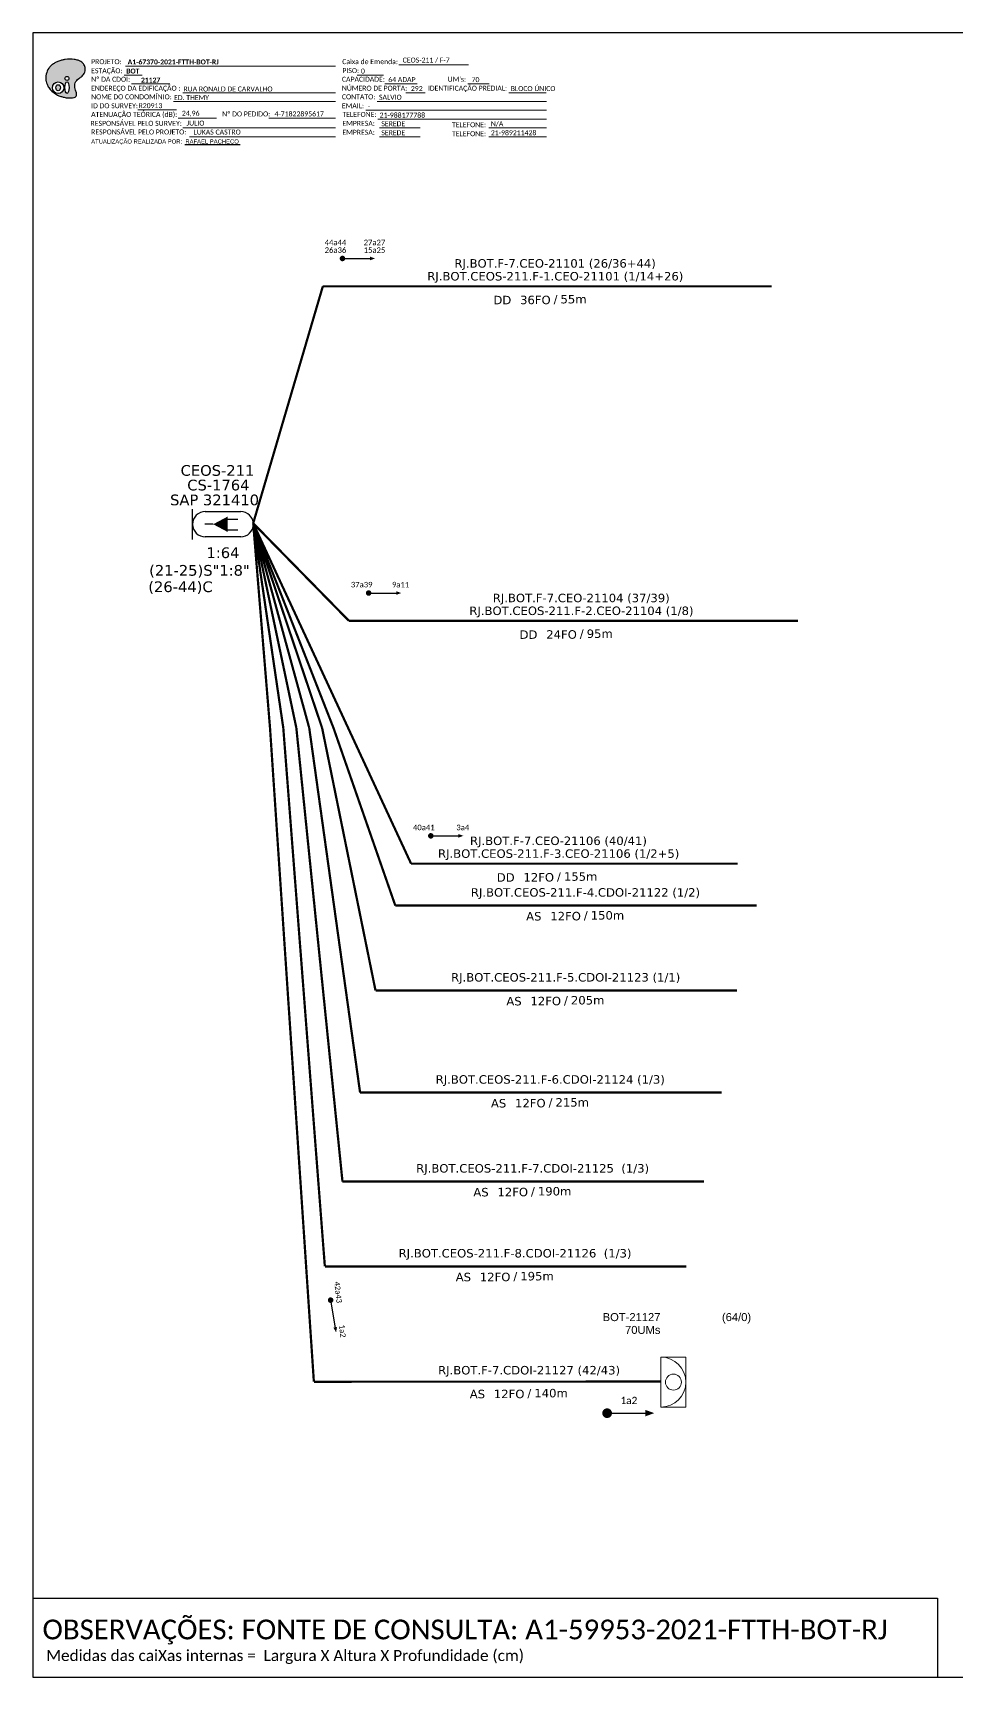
# Model space of a CAD drawing. Extents: x -89 to 1696, y 705 to 1299.
# Drawn here: x -89 to 244, y 705 to 1299 of the extents above; entities that cross this region are included whole.
import ezdxf
from ezdxf.enums import TextEntityAlignment as Align

# ---------------------------------------------------------------- set-up
doc = ezdxf.new("R2010")
doc.units = 0
for name, color, linetype, lineweight in [("20.0-LEGENDA DOS CDO'S", 1, 'Continuous', 0), ('20.1-CDO_INTERIOR', 1, 'Continuous', 0), ('40.1-ETIQUETAS', 1, 'Continuous', 20)]:
    doc.layers.add(name, color=color, linetype=linetype, lineweight=lineweight)
for name, color, linetype in [('20.4-CEOS', 1, 'Continuous'), ('CAP a instalar', 1, 'Continuous'), ('SETA', 7, 'Continuous')]:
    doc.layers.add(name, color=color, linetype=linetype)
doc.styles.add('ARIAL', font='arial.ttf')
doc.styles.add('siredit', font='verdana.ttf')
doc.styles.get("Standard").update_dxf_attribs({"font": 'arial.ttf'})
doc.styles.add('WMF-Calibri0', font='calibri.ttf')
doc.styles.add('WMF-Calibri1', font='calibrib.ttf')
doc.linetypes.add('FENCELINE1', pattern='A,0.25,-0.1,[133,ltypeshp.shx,S=0.1,R=0,X=-0.1,Y=0],-0.1,1', length=1.45)

# ---------------------------------------------------------------- blocks, each defined once
blk = doc.blocks.new('OI')
h = blk.add_hatch(color=40)
edge = h.paths.add_edge_path()
edge.add_spline(control_points=[(4.35, -0.67), (3.92, -0.99), (3.26, -1.5), (2.81, -2.59), (2.9, -3.5), (3.06, -4.27), (3.31, -4.85), (3.37, -5.39), (3.4, -5.88), (3.2, -6.4), (2.54, -6.61), (1.65, -6.63), (0.55, -6.67), (-0.56, -6.42), (-1.61, -6.14), (-2.77, -5.61), (-3.92, -4.77), (-4.89, -3.7), (-5.34, -2.65), (-5.6, -1.94), (-5.85, -0.96), (-5.71, 0.47), (-5.1, 2.02), (-4.14, 3.02), (-3.3, 3.61), (-2.37, 4.16), (-1.36, 4.44), (-0.56, 4.7), (0.79, 4.85), (2.24, 4.97), (3.79, 4.57), (4.67, 4.21), (5.44, 3.65), (5.76, 2.99), (6.03, 2.21), (6.01, 1.46), (5.72, 0.64), (5.31, 0.08), (4.88, -0.38), (4.51, -0.55), (4.35, -0.67)], knot_values=[0, 0, 0, 0, 1.60434, 2.417191, 3.427595, 4.282808, 4.776746, 5.304182, 5.888771, 6.258406, 6.858137, 7.79129, 8.986195, 10.124242, 11.187857, 12.242908, 13.953784, 15.414161, 16.515391, 17.349188, 17.675853, 19.552021, 21.515531, 22.568638, 23.63245, 24.621084, 25.782718, 26.745347, 27.142653, 29.870543, 31.004649, 31.921532, 32.709589, 33.801391, 34.042471, 35.192333, 35.971461, 36.628871, 37.254359, 37.836911, 37.836911, 37.836911, 37.836911], degree=3, periodic=0)
h.paths.add_polyline_path([(1.13, -0.87, -1), (-0.04, -0.87, -1)], flags=16)
edge = h.paths.add_edge_path(flags=16)
edge.add_ellipse((0.56, -3.59), major_axis=(-0.02, 1.71), ratio=0.361305, start_angle=0, end_angle=360)
h.paths.add_polyline_path([(-0.36, -3.62, -1), (-3.8, -3.62, -1)], flags=16)
edge = h.paths.add_edge_path(flags=0)
edge.add_ellipse((-2.08, -3.62), major_axis=(0, 0.885), ratio=0.758294, start_angle=0, end_angle=360)
at = {"color": 40}
for centre, radius in [((-2.08, -3.62), 1.72), ((0.54, -0.87), 0.587)]:
    blk.add_circle(centre, radius, dxfattribs=at)
blk.add_ellipse((-2.08, -3.62), major_axis=(0, 0.885), ratio=0.758294, start_param=-3.141592653589792, end_param=3.141592653589792, dxfattribs=at)
blk.add_ellipse((0.56, -3.59), major_axis=(-0.02, 1.71), ratio=0.361305, dxfattribs=at)
at = {"color": 40, "start_tangent": (-0.800898, -0.598801), "end_tangent": (-0.800898, -0.598801)}
blk.add_spline([(4.35, -0.67), (3.2, -1.78), (2.9, -2.54), (2.92, -3.55), (3.12, -4.38), (3.28, -4.85), (3.37, -5.37), (3.35, -5.95), (3.2, -6.29), (2.66, -6.55), (1.73, -6.63), (0.54, -6.62), (-0.58, -6.41), (-1.6, -6.11), (-2.56, -5.67), (-3.95, -4.67), (-4.89, -3.56), (-5.37, -2.56), (-5.64, -1.78), (-5.72, -1.46), (-5.63, 0.42), (-4.84, 2.22), (-4.13, 2.99), (-3.27, 3.62), (-2.4, 4.09), (-1.3, 4.47), (-0.37, 4.72), (0.02, 4.77), (2.75, 4.8), (3.85, 4.53), (4.69, 4.16), (5.31, 3.68), (5.85, 2.73), (5.93, 2.5), (5.94, 1.35), (5.67, 0.62), (5.29, 0.08), (4.84, -0.36), (4.35, -0.67)], degree=3, dxfattribs=at)
blk = doc.blocks.new('CARIMBO')
at = {"color": 7, "lineweight": 0}
for points in [[(35.66, -16.79), (111.64, -16.79)], [(134.48, -16.3), (159.61, -16.3)], [(35.15, -20.06), (41.7, -20.06)], [(37.81, -23.14), (51.75, -23.14)], [(119.43, -20.02), (128.92, -20.02)], [(129.48, -23.14), (141.1, -23.14)], [(159.42, -23.14), (167.09, -23.14)], [(52.97, -29.48), (111.64, -29.48)], [(56.38, -26.37), (111.64, -26.37)], [(126.6, -29.48), (187.83, -29.48)], [(137.07, -26.37), (144.01, -26.37)], [(174.24, -26.37), (187.8, -26.37)], [(40.13, -32.55), (54.07, -32.55)], [(54.67, -35.52), (68.61, -35.52)], [(122.56, -32.72), (187.83, -32.72)], [(56.38, -39.07), (111.64, -39.07)], [(126.84, -35.96), (187.83, -35.96)], [(127.45, -39.07), (142.25, -39.07)], [(167.06, -39.07), (187.83, -39.07)], [(58.87, -42.31), (111.64, -42.31)], [(127.45, -42.31), (142.25, -42.31)], [(167.06, -42.31), (187.83, -42.31)]]:
    blk.add_lwpolyline(points, dxfattribs=at)
at = {"color": 7, "xscale": 1.213923925163967, "yscale": 1.213923925163967, "zscale": 1.213923925163967, "rotation": 0.1532896023949059}
blk.add_blockref('OI', (13.86, -20.16), dxfattribs=at)
at = {"color": 7, "lineweight": 0, "style": 'WMF-Calibri0'}
for s, height, p in [('PROJETO:', 1.793, (23.26, -16.04)), ('ESTAÇÃO:', 1.793, (23.26, -19.32)), ('Caixa de Emenda:', 1.7927, (114.02, -16.04)), ('PISO:', 1.793, (114.09, -19.28)), ('ENDEREÇO DA EDIFICAÇÃO :', 1.7927, (23.26, -25.63)), ('Nº DA CDOI:', 1.7927, (23.26, -22.39)), ('CAPACIDADE:', 1.7927, (113.91, -22.39)), ('NÚMERO DE PORTA:', 1.7927, (113.91, -25.63)), ('IDENTIFICAÇÃO PREDIAL:', 1.7927, (144.99, -25.63)), ("UM's:", 1.793, (152.15, -22.39)), ('NOME DO CONDOMÍNIO:', 1.7927, (23.26, -28.74)), ('CONTATO:', 1.793, (113.91, -28.74)), ('ATENUAÇÃO TEÓRICA (dB):', 1.7927, (23.26, -35.09)), ('ID DO SURVEY:', 1.7927, (23.26, -31.97)), ('EMAIL:', 1.793, (113.91, -31.97)), ('TELEFONE:', 1.793, (114.09, -35.09)), ('RESPONSÁVEL PELO SURVEY:', 1.7927, (23.02, -38.32)), ('RESPONSÁVEL PELO PROJETO:', 1.7927, (23.26, -41.44)), ('EMPRESA:', 1.793, (114.09, -38.32)), ('EMPRESA:', 1.793, (114.09, -41.56)), ('TELEFONE:', 1.793, (153.7, -38.83)), ('TELEFONE:', 1.793, (153.7, -42.06))]:
    blk.add_text(s, height=height, dxfattribs=at).set_placement(p)
at = {"color": 7, "lineweight": 0, "flags": 8}
for tag, p, style in [('EST', (35.94, -19.41), 'WMF-Calibri1'), ('PROJ', (36.46, -16.13), 'WMF-Calibri1'), ('PISO_PTR', (120.78, -19.42), 'WMF-Calibri0'), ('CEOS-XX', (135.87, -15.46), 'WMF-Calibri0'), ('CAPAC.', (130.66, -22.52), 'WMF-Calibri0'), ("UC'S", (160.78, -22.54), 'WMF-Calibri0'), ('NOME_DO_COND.', (53.23, -29.02), 'WMF-Calibri0'), ('LOGRADOURO', (56.65, -25.91), 'WMF-Calibri0'), ('NOME_DO_CONTATO', (127.3, -28.89), 'WMF-Calibri0'), ('N°', (138.85, -25.77), 'WMF-Calibri0'), ('N°PREDIO', (174.94, -25.77), 'WMF-Calibri0'), ('_ID_', (40.39, -31.94), 'WMF-Calibri0'), ('O_POTEN', (56.06, -34.68), 'WMF-Calibri0'), ('EMAIL', (123.26, -32.12), 'WMF-Calibri0'), ('TELEFONE', (127.55, -35.36), 'WMF-Calibri0'), ('RES_SURVEY', (57.78, -38.23), 'WMF-Calibri0'), ('RES_PROJ', (60.27, -41.47), 'WMF-Calibri0'), ('EMP_RESP_SURVEY', (128.16, -38.47), 'WMF-Calibri0'), ('EMP_RESP_PROJ', (128.16, -41.71), 'WMF-Calibri0'), ('CONT_RESP_SURVEY', (167.76, -38.47), 'WMF-Calibri0'), ('CONT_RESP_PROJ', (167.76, -41.71), 'WMF-Calibri0')]:
    blk.add_attdef(tag, p, '', height=1.79, dxfattribs=dict(at, style=style))
at = {"color": 7, "lineweight": 0, "style": 'WMF-Calibri1', "flags": 8}
blk.add_attdef("N° CDO'S", text='', height=1.79, dxfattribs=at).set_placement((44.78, -22.68), align=Align.CENTER)
blk = doc.blocks.new('ETIQUETA_RS5F')
at = {"layer": '40.1-ETIQUETAS', "color": 0, "style": 'siredit'}
blk.add_text('/', height=1.5, dxfattribs=at).set_placement((1.58, -1.95), align=Align.MIDDLE_RIGHT)
for tag, p in [('ETIQUETA_R_PRIMARIA', (1.21, 4.1)), ('ETIQUETA_R_SECUNDARIA', (1.21, 2.1)), ('F_ATIVAS/F_MORTAS', (1.14, -4.24))]:
    blk.add_attdef(tag, text='', height=1.5, dxfattribs=at).set_placement(p, align=Align.MIDDLE_CENTER)
for tag, p in [('TIPO_CABO', (-6.58, -2.12)), ('CAP_CABO', (0.4, -2.09))]:
    blk.add_attdef(tag, text='', height=1.5, dxfattribs=at).set_placement(p, align=Align.MIDDLE_RIGHT)
blk.add_attdef('METROS', text='', height=1.5, dxfattribs=at).set_placement((2.14, -1.95), align=Align.MIDDLE_LEFT)
for tag, p in [('FUSÃO_1', (0.85, -8.39)), ('FUSÃO_2', (0.85, -10.6)), ('FUSÃO_3', (0.85, -12.93)), ('FUSÃO_4', (0.85, -15.14)), ('FUSÃO_5', (0.85, -17.16))]:
    blk.add_attdef(tag, text='', height=1.5, dxfattribs=at).set_placement(p, align=Align.CENTER)
blk = doc.blocks.new('CDOI_INT')
at = {"layer": '20.1-CDO_INTERIOR', "color": 0, "lineweight": 18}
blk.add_lwpolyline([(4.25, -4.25), (4.25, 4.25), (0, 4.25), (0, -4.25)], close=True, dxfattribs=at)
blk.add_circle((2.12, 0), 1.36, dxfattribs=at)
blk.add_arc((0, 0), 4.25, 270, 90, dxfattribs=at)
at = {"layer": "20.0-LEGENDA DOS CDO'S", "color": 0, "style": 'ARIAL'}
for tag, p in [('CDO_N', (-0.08, 10.38)), ('SPLITER_1', (21.18, 10.38)), ('SURVEY', (-0.08, 8.2)), ('SPLITER_2', (21.19, 8.68)), ('SAP', (-0.08, 6.23)), ('1:XX', (5.94, -2.22)), ('UMS', (5.94, -4.24))]:
    blk.add_attdef(tag, p, '', height=1.36, dxfattribs=at)
blk.add_attdef('FIBRAS_UTILIZADAS', text='', height=1.36, dxfattribs=at).set_placement((15.34, 10.38), align=Align.CENTER)

msp = doc.modelspace()

# ---------------------------------------------------------------- linework, layer by layer
msp.add_lwpolyline([(-89.32, 705.02), (749.25, 705.02), (749.25, 1299.02), (-89.32, 1299.02), (-89.32, 705.02)])
at = {"color": 7, "lineweight": 0}
msp.add_lwpolyline([(-4.01, 1268.26), (20.14, 1268.26)], dxfattribs=at)
at = {"ltscale": 0.5}
msp.add_lwpolyline([(-34.42, 1258.69), (-14.36, 1258.69)], dxfattribs=at)
at = {"const_width": 1}
msp.add_lwpolyline([(22.1, 1217.52, 1), (23.1, 1217.53, 1)], format="xyb", close=True, dxfattribs=at)
at = {"color": 7, "const_width": 1}
for points in [[(31.56, 1096.66, 1), (32.56, 1096.66, 1)], [(54.02, 1008.94, 1), (55.02, 1008.94, 1)], [(18.23, 841.7, 1), (18.4, 840.71, 1)]]:
    msp.add_lwpolyline(points, format="xyb", close=True, dxfattribs=at)
at = {"color": 0, "const_width": 1.75}
msp.add_lwpolyline([(117.39, 800.37, 1), (119.14, 800.37, 1)], format="xyb", close=True, dxfattribs=at)
msp.add_lwpolyline([(117.39, 800.37, 1), (119.14, 800.37, 1)], format="xyb", close=True, dxfattribs=at)
at = {"color": 7}
msp.add_lwpolyline([(-89.24, 733.5), (237.71, 733.5), (237.71, 705.02)], dxfattribs=at)
at = {"layer": '20.4-CEOS', "color": 0}
for p, q in [((-27, 1126.08), (-14.19, 1126.08)), ((-14.19, 1116.94), (-27, 1116.94))]:
    msp.add_line(p, q, dxfattribs=at)
for points in [[(-31.56, 1116), (-31.56, 1127.02)], [(-19.07, 1123.32), (-15.18, 1123.32)], [(-24.13, 1121.51), (-27.21, 1121.51)], [(-19.07, 1119.52), (-15.18, 1119.52)]]:
    msp.add_lwpolyline(points, dxfattribs=at)
msp.add_lwpolyline([(-24.13, 1121.51, 0, 5.64, 0), (-18.84, 1121.51, 5.64, 5.64, 0)], format="xyseb", dxfattribs=at)
for centre, start, end in [((-27, 1121.51), 90, 270), ((-14.19, 1121.51), 270, 90)]:
    msp.add_arc(centre, 4.57, start, end, dxfattribs=at)
at = {"layer": 'CAP a instalar', "color": 7, "ltscale": 7, "const_width": 0.816}
for points in [[(15.5, 1207.46), (-9.67, 1121.87)], [(15.5, 1207.46), (177.76, 1207.46)]]:
    msp.add_lwpolyline(points, dxfattribs=at)
at = {"layer": 'CAP a instalar', "color": 7, "ltscale": 5.3, "const_width": 0.816}
for points in [[(47.41, 998.88), (-9.67, 1121.87)], [(24.95, 1086.6), (-9.67, 1121.87)], [(-9.67, 1121.87), (10.59, 1047.91)], [(-9.67, 1121.87), (15.24, 1047.91)], [(-9.67, 1121.87), (5.93, 1047.91)], [(-9.67, 1121.87), (1.21, 1047.91)], [(-9.67, 1121.87), (19.36, 1047.91)], [(24.95, 1086.6), (187.21, 1086.6)], [(16.23, 853.41), (1.21, 1047.91)], [(22.6, 884.08), (5.93, 1047.91)], [(28.97, 916.19), (10.59, 1047.91)], [(34.54, 953.08), (15.24, 1047.91)], [(41.7, 983.76), (19.36, 1047.91)], [(47.41, 998.88), (165.41, 998.88)], [(41.7, 983.76), (172.38, 983.76)], [(34.54, 953.08), (165.22, 953.08)], [(28.97, 916.19), (159.64, 916.19)], [(22.6, 884.08), (153.28, 884.08)], [(16.23, 853.41), (146.91, 853.41)]]:
    msp.add_lwpolyline(points, dxfattribs=at)
at = {"layer": 'CAP a instalar', "color": 0, "ltscale": 5.3, "const_width": 0.816}
for points in [[(-9.67, 1121.87), (-3.59, 1047.91)], [(12.26, 811.74), (-3.59, 1047.91)]]:
    msp.add_lwpolyline(points, dxfattribs=at)
at = {"layer": 'CAP a instalar', "color": 0, "linetype": 'FENCELINE1', "ltscale": 5.3, "const_width": 0.816}
msp.add_lwpolyline([(12.26, 811.74), (137.72, 811.78)], dxfattribs=at)
at = {"layer": 'SETA'}
msp.add_lwpolyline([(22.6, 1217.52), (33.51, 1217.52)], dxfattribs=at)
at = {"layer": 'SETA', "color": 7}
for points in [[(32.06, 1096.66), (42.97, 1096.66)], [(54.52, 1008.94), (65.43, 1008.94)], [(18.31, 841.21), (20.14, 830.45)]]:
    msp.add_lwpolyline(points, dxfattribs=at)
at = {"layer": 'SETA', "color": 0}
msp.add_lwpolyline([(118.27, 800.37), (133.3, 800.37)], dxfattribs=at)
msp.add_lwpolyline([(118.27, 800.37), (133.3, 800.37)], dxfattribs=at)
at = {"layer": 'SETA'}
msp.add_solid([(32.56, 1218.19), (34.39, 1217.53), (32.56, 1216.86)], dxfattribs=at)
at = {"layer": 'SETA', "color": 7}
for points in [[(42.01, 1097.33), (43.85, 1096.67), (42.02, 1095.99)], [(64.47, 1009.61), (66.31, 1008.95), (64.48, 1008.27)], [(20.64, 831.5), (20.3, 829.58), (19.32, 831.27)]]:
    msp.add_solid(points, dxfattribs=at)
at = {"layer": 'SETA', "color": 0}
msp.add_solid([(132.1, 801.56), (135.3, 800.39), (132.1, 799.23)], dxfattribs=at)
msp.add_solid([(132.1, 801.56), (135.3, 800.39), (132.1, 799.23)], dxfattribs=at)

# ---------------------------------------------------------------- block references
ref = msp.add_blockref('CARIMBO', (-91.51, 1303.77))
ref.add_attrib('PROJ', 'A1-67370-2021-FTTH-BOT-RJ', (-55.05, 1287.63), dxfattribs={"color": 7, "lineweight": 0, "height": 1.7927, "style": 'WMF-Calibri1'})
ref.add_attrib('EST', 'BOT', (-55.57, 1284.35), dxfattribs={"color": 7, "lineweight": 0, "height": 1.793, "style": 'WMF-Calibri1'})
ref.add_attrib("N° CDO'S", '21127', dxfattribs={"color": 7, "lineweight": 0, "height": 1.793, "style": 'WMF-Calibri1'}).set_placement((-46.73, 1281.09), align=Align.CENTER)
ref.add_attrib('LOGRADOURO', 'RUA RONALD DE CARVALHO', (-34.86, 1277.86), dxfattribs={"color": 7, "lineweight": 0, "height": 1.7927, "style": 'WMF-Calibri0'})
ref.add_attrib('NOME_DO_COND.', 'ED. THEMY', (-38.28, 1274.74), dxfattribs={"color": 7, "lineweight": 0, "height": 1.793, "style": 'WMF-Calibri0'})
ref.add_attrib('_ID_', 'R20913', (-51.11, 1271.83), dxfattribs={"color": 7, "lineweight": 0, "height": 1.793, "style": 'WMF-Calibri0'})
ref.add_attrib('O_POTEN', '24,96', (-35.45, 1269.09), dxfattribs={"color": 7, "lineweight": 0, "height": 1.793, "style": 'WMF-Calibri0'})
ref.add_attrib('RES_SURVEY', 'JULIO', (-33.73, 1265.54), dxfattribs={"color": 7, "lineweight": 0, "height": 1.793, "style": 'WMF-Calibri0'})
ref.add_attrib('RES_PROJ', 'LUKAS CASTRO', (-31.24, 1262.3), dxfattribs={"color": 7, "lineweight": 0, "height": 1.7927, "style": 'WMF-Calibri0'})
ref.add_attrib('CEOS-XX', 'CEOS-211 / F-7', (44.36, 1288.31), dxfattribs={"color": 7, "lineweight": 0, "height": 1.7927, "style": 'WMF-Calibri0'})
ref.add_attrib('CAPAC.', '64 ADAP', (39.15, 1281.25), dxfattribs={"color": 7, "lineweight": 0, "height": 1.793, "style": 'WMF-Calibri0'})
ref.add_attrib("UC'S", '70', (69.27, 1281.23), dxfattribs={"color": 7, "lineweight": 0, "height": 1.793, "style": 'WMF-Calibri0'})
ref.add_attrib('PISO_PTR', '0', (29.28, 1284.34), dxfattribs={"color": 7, "lineweight": 0, "height": 1.79, "style": 'WMF-Calibri0'})
ref.add_attrib('N°', '292', (47.34, 1278), dxfattribs={"color": 7, "lineweight": 0, "height": 1.793, "style": 'WMF-Calibri0'})
ref.add_attrib('N°PREDIO', 'BLOCO ÚNICO', (83.43, 1278), dxfattribs={"color": 7, "lineweight": 0, "height": 1.7927, "style": 'WMF-Calibri0'})
ref.add_attrib('NOME_DO_CONTATO', 'SALVIO', (35.79, 1274.88), dxfattribs={"color": 7, "lineweight": 0, "height": 1.793, "style": 'WMF-Calibri0'})
ref.add_attrib('EMAIL', '-', (31.75, 1271.65), dxfattribs={"color": 7, "lineweight": 0, "height": 1.79, "style": 'WMF-Calibri0'})
ref.add_attrib('TELEFONE', '21-988177788', (36.04, 1268.41), dxfattribs={"color": 7, "lineweight": 0, "height": 1.7927, "style": 'WMF-Calibri0'})
ref.add_attrib('EMP_RESP_SURVEY', 'SEREDE', (36.65, 1265.3), dxfattribs={"color": 7, "lineweight": 0, "height": 1.793, "style": 'WMF-Calibri0'})
ref.add_attrib('EMP_RESP_PROJ', 'SEREDE', (36.65, 1262.06), dxfattribs={"color": 7, "lineweight": 0, "height": 1.793, "style": 'WMF-Calibri0'})
ref.add_attrib('CONT_RESP_SURVEY', 'N/A', (76.25, 1265.3), dxfattribs={"color": 7, "lineweight": 0, "height": 1.793, "style": 'WMF-Calibri0'})
ref.add_attrib('CONT_RESP_PROJ', '21-989211428', (76.25, 1262.06), dxfattribs={"color": 7, "lineweight": 0, "height": 1.7927, "style": 'WMF-Calibri0'})
at = {"layer": '40.1-ETIQUETAS', "color": 7}
ref = msp.add_blockref('ETIQUETA_RS5F', (97.12, 1206.82), dxfattribs=dict(at, xscale=2.039898209264647, yscale=2.039898209264647, zscale=2.039898209264647))
ref.add_attrib('ETIQUETA_R_PRIMARIA', 'RJ.BOT.F-7.CEO-21101 (26/36+44)', dxfattribs={"color": 0, "height": 3.0598, "style": 'siredit'}).set_placement((99.46, 1215.75), align=Align.MIDDLE_CENTER)
ref.add_attrib('ETIQUETA_R_SECUNDARIA', 'RJ.BOT.CEOS-211.F-1.CEO-21101 (1/14+26)', dxfattribs={"color": 0, "height": 3.0598, "style": 'siredit'}).set_placement((99.53, 1211.11), align=Align.MIDDLE_CENTER)
ref.add_attrib('TIPO_CABO', 'DD', dxfattribs={"color": 0, "height": 3.06, "style": 'siredit'}).set_placement((83.62, 1202.51), align=Align.MIDDLE_RIGHT)
ref.add_attrib('CAP_CABO', '36FO', dxfattribs={"color": 0, "height": 3.06, "style": 'siredit'}).set_placement((97.86, 1202.55), align=Align.MIDDLE_RIGHT)
ref.add_attrib('METROS', '55m', dxfattribs={"color": 0, "height": 3.06, "style": 'siredit'}).set_placement((101.42, 1202.83), align=Align.MIDDLE_LEFT)
ref = msp.add_blockref('ETIQUETA_RS5F', (106.57, 1085.96), dxfattribs=dict(at, xscale=2.039898209264647, yscale=2.039898209264647, zscale=2.039898209264647))
ref.add_attrib('ETIQUETA_R_PRIMARIA', 'RJ.BOT.F-7.CEO-21104 (37/39)', dxfattribs={"color": 0, "height": 3.0598, "style": 'siredit'}).set_placement((108.91, 1094.88), align=Align.MIDDLE_CENTER)
ref.add_attrib('ETIQUETA_R_SECUNDARIA', 'RJ.BOT.CEOS-211.F-2.CEO-21104 (1/8)', dxfattribs={"color": 0, "height": 3.0598, "style": 'siredit'}).set_placement((108.98, 1090.25), align=Align.MIDDLE_CENTER)
ref.add_attrib('TIPO_CABO', 'DD', dxfattribs={"color": 0, "height": 3.06, "style": 'siredit'}).set_placement((93.07, 1081.64), align=Align.MIDDLE_RIGHT)
ref.add_attrib('CAP_CABO', '24FO', dxfattribs={"color": 0, "height": 3.06, "style": 'siredit'}).set_placement((107.32, 1081.69), align=Align.MIDDLE_RIGHT)
ref.add_attrib('METROS', '95m', dxfattribs={"color": 0, "height": 3.06, "style": 'siredit'}).set_placement((110.88, 1081.97), align=Align.MIDDLE_LEFT)
ref = msp.add_blockref('ETIQUETA_RS5F', (98.33, 998.24), dxfattribs=dict(at, xscale=2.039898209264647, yscale=2.039898209264647, zscale=2.039898209264647))
ref.add_attrib('ETIQUETA_R_PRIMARIA', 'RJ.BOT.F-7.CEO-21106 (40/41)', dxfattribs={"color": 0, "height": 3.0598, "style": 'siredit'}).set_placement((100.68, 1007.16), align=Align.MIDDLE_CENTER)
ref.add_attrib('ETIQUETA_R_SECUNDARIA', 'RJ.BOT.CEOS-211.F-3.CEO-21106 (1/2+5)', dxfattribs={"color": 0, "height": 3.0598, "style": 'siredit'}).set_placement((100.75, 1002.53), align=Align.MIDDLE_CENTER)
ref.add_attrib('TIPO_CABO', 'DD', dxfattribs={"color": 0, "height": 3.06, "style": 'siredit'}).set_placement((84.84, 993.92), align=Align.MIDDLE_RIGHT)
ref.add_attrib('CAP_CABO', '12FO', dxfattribs={"color": 0, "height": 3.06, "style": 'siredit'}).set_placement((99.08, 993.97), align=Align.MIDDLE_RIGHT)
ref.add_attrib('METROS', '155m', dxfattribs={"color": 0, "height": 3.06, "style": 'siredit'}).set_placement((102.64, 994.25), align=Align.MIDDLE_LEFT)
at = {"layer": 'CAP a instalar', "color": 7, "linetype": 'FENCELINE1', "ltscale": 5.3}
ref = msp.add_blockref('ETIQUETA_RS5F', (108.03, 984.21), dxfattribs=dict(at, xscale=2.039898209251347, yscale=2.039898209251347, zscale=2.039898209251347))
ref.add_attrib('ETIQUETA_R_SECUNDARIA', 'RJ.BOT.CEOS-211.F-4.CDOI-21122 (1/2)', dxfattribs={"layer": '40.1-ETIQUETAS', "color": 0, "height": 3.0598, "style": 'siredit'}).set_placement((110.44, 988.51), align=Align.MIDDLE_CENTER)
ref.add_attrib('TIPO_CABO', 'AS', dxfattribs={"layer": '40.1-ETIQUETAS', "color": 0, "height": 3.06, "style": 'siredit'}).set_placement((94.53, 979.9), align=Align.MIDDLE_RIGHT)
ref.add_attrib('CAP_CABO', '12FO', dxfattribs={"layer": '40.1-ETIQUETAS', "color": 0, "height": 3.06, "style": 'siredit'}).set_placement((108.78, 979.94), align=Align.MIDDLE_RIGHT)
ref.add_attrib('METROS', '150m ', dxfattribs={"layer": '40.1-ETIQUETAS', "color": 0, "height": 3.06, "style": 'siredit'}).set_placement((112.34, 980.23), align=Align.MIDDLE_LEFT)
ref = msp.add_blockref('ETIQUETA_RS5F', (100.87, 953.54), dxfattribs=dict(at, xscale=2.039898209251347, yscale=2.039898209251347, zscale=2.039898209251347))
ref.add_attrib('ETIQUETA_R_SECUNDARIA', 'RJ.BOT.CEOS-211.F-5.CDOI-21123 (1/1)', dxfattribs={"layer": '40.1-ETIQUETAS', "color": 0, "height": 3.0598, "style": 'siredit'}).set_placement((103.28, 957.83), align=Align.MIDDLE_CENTER)
ref.add_attrib('TIPO_CABO', 'AS', dxfattribs={"layer": '40.1-ETIQUETAS', "color": 0, "height": 3.06, "style": 'siredit'}).set_placement((87.37, 949.22), align=Align.MIDDLE_RIGHT)
ref.add_attrib('CAP_CABO', '12FO', dxfattribs={"layer": '40.1-ETIQUETAS', "color": 0, "height": 3.06, "style": 'siredit'}).set_placement((101.61, 949.27), align=Align.MIDDLE_RIGHT)
ref.add_attrib('METROS', '205m ', dxfattribs={"layer": '40.1-ETIQUETAS', "color": 0, "height": 3.06, "style": 'siredit'}).set_placement((105.18, 949.55), align=Align.MIDDLE_LEFT)
ref = msp.add_blockref('ETIQUETA_RS5F', (95.3, 916.65), dxfattribs=dict(at, xscale=2.039898209251347, yscale=2.039898209251347, zscale=2.039898209251347))
ref.add_attrib('ETIQUETA_R_SECUNDARIA', 'RJ.BOT.CEOS-211.F-6.CDOI-21124 (1/3)', dxfattribs={"layer": '40.1-ETIQUETAS', "color": 0, "height": 3.0598, "style": 'siredit'}).set_placement((97.71, 920.94), align=Align.MIDDLE_CENTER)
ref.add_attrib('TIPO_CABO', 'AS', dxfattribs={"layer": '40.1-ETIQUETAS', "color": 0, "height": 3.06, "style": 'siredit'}).set_placement((81.8, 912.34), align=Align.MIDDLE_RIGHT)
ref.add_attrib('CAP_CABO', '12FO', dxfattribs={"layer": '40.1-ETIQUETAS', "color": 0, "height": 3.06, "style": 'siredit'}).set_placement((96.04, 912.38), align=Align.MIDDLE_RIGHT)
ref.add_attrib('METROS', '215m ', dxfattribs={"layer": '40.1-ETIQUETAS', "color": 0, "height": 3.06, "style": 'siredit'}).set_placement((99.6, 912.66), align=Align.MIDDLE_LEFT)
ref = msp.add_blockref('ETIQUETA_RS5F', (88.93, 884.54), dxfattribs=dict(at, xscale=2.039898209251347, yscale=2.039898209251347, zscale=2.039898209251347))
ref.add_attrib('ETIQUETA_R_SECUNDARIA', 'RJ.BOT.CEOS-211.F-7.CDOI-21125  (1/3)', dxfattribs={"layer": '40.1-ETIQUETAS', "color": 0, "height": 3.0598, "style": 'siredit'}).set_placement((91.34, 888.83), align=Align.MIDDLE_CENTER)
ref.add_attrib('TIPO_CABO', 'AS', dxfattribs={"layer": '40.1-ETIQUETAS', "color": 0, "height": 3.06, "style": 'siredit'}).set_placement((75.44, 880.22), align=Align.MIDDLE_RIGHT)
ref.add_attrib('CAP_CABO', '12FO', dxfattribs={"layer": '40.1-ETIQUETAS', "color": 0, "height": 3.06, "style": 'siredit'}).set_placement((89.68, 880.27), align=Align.MIDDLE_RIGHT)
ref.add_attrib('METROS', '190m ', dxfattribs={"layer": '40.1-ETIQUETAS', "color": 0, "height": 3.06, "style": 'siredit'}).set_placement((93.24, 880.55), align=Align.MIDDLE_LEFT)
ref = msp.add_blockref('ETIQUETA_RS5F', (82.57, 853.86), dxfattribs=dict(at, xscale=2.039898209251347, yscale=2.039898209251347, zscale=2.039898209251347))
ref.add_attrib('ETIQUETA_R_SECUNDARIA', 'RJ.BOT.CEOS-211.F-8.CDOI-21126  (1/3)', dxfattribs={"layer": '40.1-ETIQUETAS', "color": 0, "height": 3.0598, "style": 'siredit'}).set_placement((84.98, 858.15), align=Align.MIDDLE_CENTER)
ref.add_attrib('TIPO_CABO', 'AS', dxfattribs={"layer": '40.1-ETIQUETAS', "color": 0, "height": 3.06, "style": 'siredit'}).set_placement((69.07, 849.55), align=Align.MIDDLE_RIGHT)
ref.add_attrib('CAP_CABO', '12FO', dxfattribs={"layer": '40.1-ETIQUETAS', "color": 0, "height": 3.06, "style": 'siredit'}).set_placement((83.31, 849.59), align=Align.MIDDLE_RIGHT)
ref.add_attrib('METROS', '195m ', dxfattribs={"layer": '40.1-ETIQUETAS', "color": 0, "height": 3.06, "style": 'siredit'}).set_placement((86.87, 849.88), align=Align.MIDDLE_LEFT)
at = {"layer": 'CAP a instalar', "color": 5, "linetype": 'FENCELINE1', "ltscale": 5.3}
ref = msp.add_blockref('CDOI_INT', (137.72, 811.58), dxfattribs=dict(at, xscale=2.125621976973469, yscale=2.125621976973469, zscale=2.125621976973469))
ref.add_attrib('CDO_N', 'BOT-21127', dxfattribs={"layer": "20.0-LEGENDA DOS CDO'S", "color": 0, "height": 2.891, "style": 'ARIAL'}).set_placement((137.54, 833.64), align=Align.RIGHT)
ref.add_attrib('FIBRAS_UTILIZADAS', '(64/0)', dxfattribs={"layer": "20.0-LEGENDA DOS CDO'S", "color": 0, "height": 2.891, "style": 'ARIAL'}).set_placement((170.33, 833.64), align=Align.RIGHT)
ref.add_attrib('SURVEY', '70UMs', dxfattribs={"layer": "20.0-LEGENDA DOS CDO'S", "color": 0, "height": 2.891, "style": 'ARIAL'}).set_placement((137.55, 829.01), align=Align.RIGHT)
at = {"layer": 'CAP a instalar', "color": 0, "linetype": 'FENCELINE1', "ltscale": 5.3}
ref = msp.add_blockref('ETIQUETA_RS5F', (87.63, 811.6), dxfattribs=dict(at, xscale=2.039898209266236, yscale=2.039898209266236, zscale=2.039898209266236))
ref.add_attrib('ETIQUETA_R_SECUNDARIA', 'RJ.BOT.F-7.CDOI-21127 (42/43)', dxfattribs={"layer": '40.1-ETIQUETAS', "color": 0, "height": 3.0598, "style": 'siredit'}).set_placement((90.05, 815.9), align=Align.MIDDLE_CENTER)
ref.add_attrib('TIPO_CABO', 'AS', dxfattribs={"layer": '40.1-ETIQUETAS', "color": 0, "height": 3.06, "style": 'siredit'}).set_placement((74.14, 807.29), align=Align.MIDDLE_RIGHT)
ref.add_attrib('CAP_CABO', '12FO', dxfattribs={"layer": '40.1-ETIQUETAS', "color": 0, "height": 3.06, "style": 'siredit'}).set_placement((88.38, 807.33), align=Align.MIDDLE_RIGHT)
ref.add_attrib('METROS', '140m', dxfattribs={"layer": '40.1-ETIQUETAS', "color": 0, "height": 3.06, "style": 'siredit'}).set_placement((91.94, 807.62), align=Align.MIDDLE_LEFT)

# ---------------------------------------------------------------- texts
at = {"color": 7, "lineweight": 0, "style": 'WMF-Calibri0'}
msp.add_text('Nº DO PEDIDO:', height=1.7927, dxfattribs=at).set_placement((-20.88, 1268.84))
at = {"style": 'ARIAL'}
msp.add_text('ATUALIZAÇÃO REALIZADA POR:  RAFAEL PACHECO', height=1.518, dxfattribs=at).set_placement((-41.55, 1259.79), align=Align.MIDDLE_CENTER)
at = {"color": 7, "style": 'WMF-Calibri0'}
msp.add_text('OBSERVAÇÕES: FONTE DE CONSULTA: A1-59953-2021-FTTH-BOT-RJ', height=7.1308, dxfattribs=at).set_placement((-85.83, 718.67))
at = {"char_height": 2, "width": 147.6437, "attachment_point": 5, "rotation": 359.91656}
for s, insert in [('{\\fCalibri|b0|i0|c0|p34;44a44}', (20.08, 1223.31)), ('{\\fCalibri|b0|i0|c0|p34;27a27}', (34.18, 1223.31)), ('{\\fCalibri|b0|i0|c0|p34;\\C256;26a36}', (20.08, 1220.54)), ('{\\fCalibri|b0|i0|c0|p34;\\C256;15a25}', (34.18, 1220.54))]:
    msp.add_mtext(s, dxfattribs=dict(at, insert=insert))
at = {"color": 5, "char_height": 2, "width": 147.6437, "attachment_point": 5}
for s, insert, rotation in [('{\\fCalibri|b0|i0|c0|p34;\\C256;37a39}', (29.54, 1099.68), 359.91656), ('{\\fCalibri|b0|i0|c0|p34;\\C256;9a11}', (43.63, 1099.68), 359.91656), ('{\\fCalibri|b0|i0|c0|p34;\\C256;40a41}', (52, 1011.96), 359.91656), ('{\\fCalibri|b0|i0|c0|p34;\\C256;3a4}', (66.09, 1011.96), 359.91656), ('\\pxt37;{\\fCalibri|b0|i0|c0|p34;\\C256;42a43}', (21.03, 844.05), 276.33178), ('{\\fCalibri|b0|i0|c0|p34;\\C256;1a2}', (22.6, 830.04), 276.33178)]:
    msp.add_mtext(s, dxfattribs=dict(at, insert=insert, rotation=rotation))
at = {"color": 5, "insert": (126.13, 804.96), "char_height": 2.6233, "width": 44.3496, "attachment_point": 5}
msp.add_mtext('{\\fCalibri|b0|i0|c0|p34;\\C7;1a2}', dxfattribs=at)
at = {"color": 7, "insert": (-84.48, 714.83), "char_height": 4, "width": 658.8434, "attachment_point": 1, "style": 'WMF-Calibri0'}
msp.add_mtext('Medidas das caiXas internas =  Largura X Altura X Profundidade (cm)', dxfattribs=at)
at = {"color": 7, "lineweight": 0, "style": 'WMF-Calibri0', "flags": 8}
msp.add_attdef('4-71822895617', (-1.97, 1268.87), '4-59508916554', height=1.7927, dxfattribs=at)
at = {"layer": '20.4-CEOS', "color": 7, "ltscale": 0.5, "style": 'siredit'}
for s, height, p in [('CEOS-211', 3.869, (-22.58, 1142.88)), ('CS-1764', 3.869, (-22.26, 1137.6)), ('  SAP 321410', 3.8688, (-25.33, 1132.24)), ('1:64', 3.869, (-20.59, 1113.16)), ('(21-25)S"1:8"', 3.8688, (-29.11, 1106.79)), ('(26-44)C', 3.869, (-35.96, 1100.87))]:
    msp.add_text(s, height=height, dxfattribs=at).set_placement(p, align=Align.TOP_CENTER)

doc.saveas('drawing.dxf')
